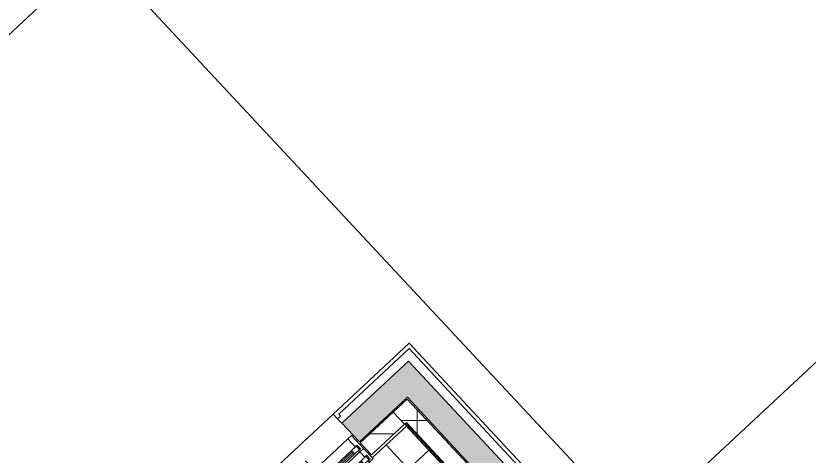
# Model space of a CAD drawing. Header units: millimetres. Extents: x -71377 to 516042, y -145869 to 441446.
# Drawn here: x 227619 to 233846, y 87672 to 91128 of the extents above; entities that cross this region are included whole.
import ezdxf

# ---------------------------------------------------------------- set-up
doc = ezdxf.new("R2010")
doc.units = ezdxf.units.MM
doc.header["$LTSCALE"] = 1000
for name, color, linetype, lineweight in [('A-ele-8', 8, 'Continuous', 5), ('A-fnsh', 5, 'Continuous', 5), ('A-glas', 5, 'Continuous', 5), ('A-hat', 251, 'Continuous', 5), ('A-insu', 251, 'Continuous', 5), ('A-wind', 4, 'Continuous', 5), ('A-wind-hdln', 8, 'Continuous', 5), ('A_cwall', 2, 'Continuous', 5), ('A_fnsh-4', 4, 'Continuous', 5)]:
    doc.layers.add(name, color=color, linetype=linetype, lineweight=lineweight)
pattern_1 = [(0, (165969.5, 243949.9), (0, 800), []), (90, (165969.5, 243949.9), (-800, 5e-14), [])]

# ---------------------------------------------------------------- blocks, each defined once
blk = doc.blocks.new('미서기창__이중창_ - _A_PW_8X6-2501194-지반층 배치도')
at = {"layer": 'A-glas'}
for p, q in [((25, 96), (320, 96)), ((25, 84), (320, 84)), ((-320, 56), (-25, 56)), ((-320, 44), (-25, 44)), ((-320, -54), (-25, -54)), ((25, -14), (320, -14)), ((25, -26), (320, -26)), ((-320, -66), (-25, -66))]:
    blk.add_line(p, q, dxfattribs=at)
at = {"layer": 'A-wind'}
for p, q in [((-400, 15), (-400, 155)), ((-400, 155), (-360, 155)), ((-360, 155), (-360, 70)), ((360, 155), (400, 155)), ((360, 110), (360, 155)), ((400, 155), (400, 15)), ((-360, 70), (-380, 70)), ((-380, 70), (-380, 30)), ((-370, 68), (-320, 68)), ((-370, 32), (-370, 68)), ((-320, 68), (-320, 32)), ((-25, 108), (25, 108)), ((-25, 72), (-25, 108)), ((25, 72), (-25, 72)), ((-25, 68), (25, 68)), ((-25, 32), (-25, 68)), ((25, 108), (25, 72)), ((25, 68), (25, 32)), ((320, 108), (370, 108)), ((320, 72), (320, 108)), ((370, 72), (320, 72)), ((380, 110), (360, 110)), ((360, 15), (360, 70)), ((360, 70), (380, 70)), ((370, 108), (370, 72)), ((380, 70), (380, 110)), ((-360, 15), (-400, 15)), ((-400, 15), (-400, -95)), ((-380, 30), (-360, 30)), ((-320, 32), (-370, 32)), ((-360, 30), (-360, 15)), ((-360, -40), (-360, 15)), ((25, 32), (-25, 32)), ((400, 15), (360, 15)), ((360, 0), (360, 15)), ((400, 15), (400, -95)), ((-380, -80), (-380, -40)), ((-380, -40), (-360, -40)), ((-370, -42), (-320, -42)), ((-370, -78), (-370, -42)), ((-320, -42), (-320, -78)), ((-25, -2), (25, -2)), ((-25, -38), (-25, -2)), ((25, -38), (-25, -38)), ((-25, -42), (25, -42)), ((-25, -78), (-25, -42)), ((25, -2), (25, -38)), ((25, -42), (25, -78)), ((320, -2), (370, -2)), ((320, -38), (320, -2)), ((370, -38), (320, -38)), ((380, 0), (360, 0)), ((360, -95), (360, -40)), ((360, -40), (380, -40)), ((370, -2), (370, -38)), ((380, -40), (380, 0)), ((-400, -95), (-360, -95)), ((-360, -80), (-380, -80)), ((-320, -78), (-370, -78)), ((-360, -95), (-360, -80)), ((25, -78), (-25, -78)), ((400, -95), (360, -95))]:
    blk.add_line(p, q, dxfattribs=at)
at = {"layer": 'A-wind-hdln'}
for p, q in [((0, 255), (0, -195)), ((-360, 155), (360, 155)), ((-320, 68), (-25, 68)), ((25, 108), (320, 108)), ((25, 72), (320, 72)), ((360, 15), (-360, 15)), ((-320, 32), (-25, 32)), ((-320, -42), (-25, -42)), ((25, -2), (320, -2)), ((25, -38), (320, -38)), ((360, -95), (-360, -95)), ((-320, -78), (-25, -78))]:
    blk.add_line(p, q, dxfattribs=at)
blk = doc.blocks.new('대장2_59B_1층_rvt-1-지반층 배치도')
at = {"layer": 'A-hat'}
h = blk.add_hatch(dxfattribs=at)
h.set_pattern_fill('FP_73', color=256, style=0, pattern_type=2)
h.set_pattern_definition([(0, (-96985.9, -23353.2), (0, 800), []), (270, (-96985.9, -23353.2), (800, 5e-14), [])])
h.paths.add_polyline_path([(-33685.4, -180686.5), (-33144.2, -180181.8), (-33232.9, -180086.7), (-33774.1, -180591.4)])
h.paths.add_polyline_path([(-32544.5, -179622.5), (-32284.9, -179380.4), (-32373.5, -179285.4), (-32633.2, -179527.5), (-32610.3, -179552)])
h = blk.add_hatch(dxfattribs=at)
h.set_pattern_fill('FP_178', color=256, style=0, pattern_type=2)
h.set_pattern_definition([(223, (-32319.3, -180670.5), (204.6, -219.406), []), (133, (-32319.3, -180670.5), (-219.406, -204.6), [])])
h.paths.add_polyline_path([(-32761.1, -181164.5), (-32048, -180499.5), (-31552.7, -181015.3), (-31128.9, -180620.1), (-32271.2, -179395.1), (-33591.3, -180626.1), (-33141.2, -181108.8), (-32965.7, -180945.1), (-32900.2, -181015.3)])
at = {"layer": 'A-fnsh'}
for p, q in [((-32538.2, -179644), (-32271.2, -179395.1)), ((-32271.2, -179395.1), (-31128.9, -180620.1))]:
    blk.add_line(p, q, dxfattribs=at)
at = {"layer": 'A-insu'}
for p, q in [((-32633.2, -179527.5), (-32373.5, -179285.4)), ((-32373.5, -179285.4), (-32284.9, -179380.4)), ((-32284.9, -179380.4), (-32544.5, -179622.5)), ((-32544.5, -179622.5), (-32633.2, -179527.5))]:
    blk.add_line(p, q, dxfattribs=at)
at = {"layer": 'A-wind-hdln', "extrusion": (0, 0, -1), "zscale": -1, "rotation": 316.9999987515238}
blk.add_blockref('미서기창__이중창_ - _A_PW_8X6-2501194-지반층 배치도', (32888.7, -179854.6), dxfattribs=at)

msp = doc.modelspace()

# ---------------------------------------------------------------- hatches: boundary and pattern name
at = {"layer": 'A-hat'}
for points in [[(230315.4, 87783), (230838.3, 88270.6), (230701.9, 88416.9), (230179, 87929.2), (230267.2, 87834.6)], [(233263.2, 85377), (233409.5, 85513.4), (230838.3, 88270.6), (230692.1, 88134.2), (233183.6, 85462.4)]]:
    msp.add_hatch(color=256, dxfattribs=at).paths.add_polyline_path(points)
h = msp.add_hatch(dxfattribs=at)
h.set_pattern_fill('FP_13', color=256, scale=1000, style=0, pattern_type=2)
h.set_pattern_definition(pattern_1)
h.paths.add_polyline_path([(230670.5, 87922.7), (230780.2, 88025), (230691.6, 88120.1), (230581.9, 88017.8)])
h = msp.add_hatch(dxfattribs=at)
h.set_pattern_fill('FP_13', color=256, scale=1000, style=0, pattern_type=2)
h.set_pattern_definition(pattern_1)
h.paths.add_polyline_path([(233154, 85288.8), (233249.1, 85377.5), (230780.2, 88025), (230685.2, 87936.3), (233092.6, 85354.6)])

# ---------------------------------------------------------------- linework, layer by layer
at = {"layer": 'A-ele-8'}
msp.add_line((229511.1, 87443.1), (230110.8, 88002.4), dxfattribs=at)
at = {"layer": 'A-fnsh'}
for p, q in [((222262.8, 86037.1), (236743.6, 99540.6)), ((232488.3, 87095.1), (228259.9, 91629.5)), ((235779.4, 90164.1), (232488.3, 87095.1))]:
    msp.add_line(p, q, dxfattribs=at)
at = {"layer": 'A-insu'}
for p, q in [((230179, 87929.2), (230701.9, 88416.9)), ((230691.6, 88120.1), (230581.9, 88017.8)), ((233249.1, 85377.5), (230691.6, 88120.1)), ((230581.9, 88017.8), (230670.5, 87922.7)), ((230144.9, 87965.8), (230179, 87929.2)), ((230670.5, 87922.7), (230685.2, 87936.3)), ((230685.2, 87936.3), (233092.6, 85354.6))]:
    msp.add_line(p, q, dxfattribs=at)
at = {"layer": 'A_cwall'}
for p, q in [((230701.9, 88416.9), (230179, 87929.2)), ((233409.5, 85513.4), (230701.9, 88416.9)), ((230315.4, 87783), (230692.1, 88134.2)), ((230692.1, 88134.2), (233263.2, 85377)), ((230179, 87929.2), (230315.4, 87783))]:
    msp.add_line(p, q, dxfattribs=at)
at = {"layer": 'A_fnsh-4'}
for p, q in [((230706.9, 88558.2), (230110.8, 88002.4)), ((233414.4, 85654.7), (230706.9, 88558.2)), ((230705.4, 88515.8), (230153.2, 88000.9)), ((233412.9, 85612.3), (230705.4, 88515.8)), ((230110.8, 88002.4), (230144.9, 87965.8)), ((230144.9, 87965.8), (230166.9, 87986.3)), ((230153.2, 88000.9), (230166.9, 87986.3)), ((230684.6, 87921.5), (230677.7, 87915)), ((231833.5, 86689.5), (230684.6, 87921.5)), ((230677.7, 87915), (231839.5, 86669.1))]:
    msp.add_line(p, q, dxfattribs=at)

# ---------------------------------------------------------------- block references
msp.add_blockref('대장2_59B_1층_rvt-1-지반층 배치도', (262955.4, 267303.1))

doc.saveas('drawing.dxf')
